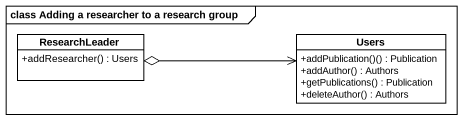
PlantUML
@startuml
mainframe class Adding a researcher to a research group
hide circle
hide empty members
skinparam classAttributeIconSize 0
class ResearchLeader {
  +addResearcher() : Users
}
class Users {
  +addPublication()() : Publication
  +addAuthor() : Authors
  +getPublications() : Publication
  +deleteAuthor() : Authors
}
ResearchLeader o-right-> Users
@enduml
